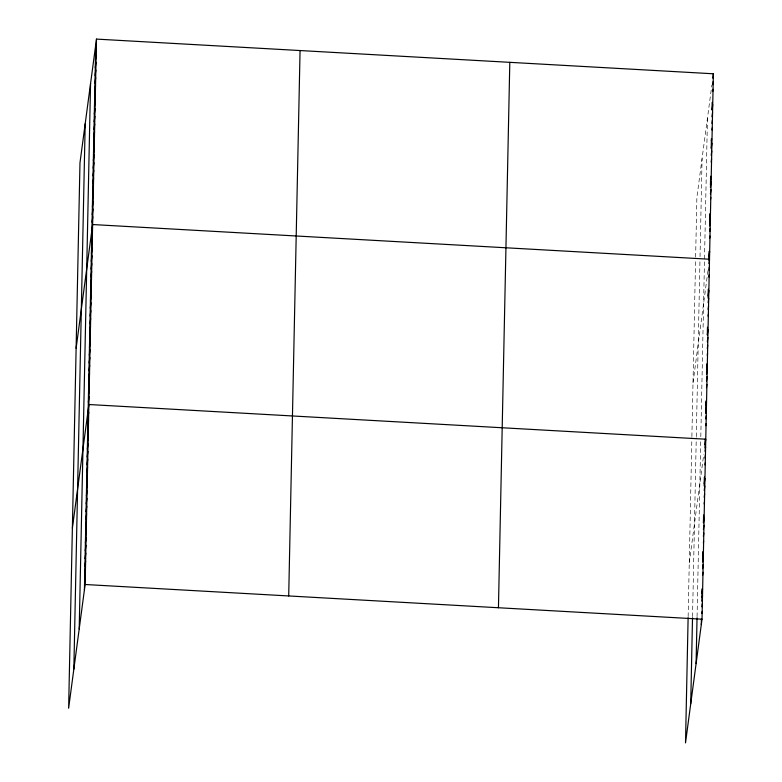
<?xml version="1.0" encoding="UTF-8"?>
<svg xmlns="http://www.w3.org/2000/svg" width="782" height="782" viewBox="0 0 782 782"><rect width="100%" height="100%" fill="white"/><g stroke="black" fill="none" stroke-linecap="round" stroke-linejoin="round"><path stroke-width="0.59" stroke-dasharray="3.91 2.93" d="M688.14 616.578L691.865 437.705M691.884 436.591L695.579 259.311M695.628 257.102L696.87 197.494L711.874 85.033M692.539 616.656L696.263 437.793M696.283 436.679L699.988 258.891M700.027 256.692L702.08 158.453M697.065 616.675L700.721 441.165M700.809 436.688L707.446 118.219M693.008 382.936L708.013 270.474M689.255 562.913L703.741 454.362"/><path stroke-width="1.17" d="M73.84 669.177L85.189 123.771M79.207 628.953L90.556 83.547M84.417 589.902L95.766 44.496M96.489 39.1L79.979 162.812L68.63 708.218L85.13 584.506L96.489 39.1L713.37 73.782L702.021 619.188L685.511 742.9L688.121 617.692M288.705 595.952L300.063 50.547M498.447 607.741L509.805 62.335M690.721 703.859L692.51 617.78M696.088 663.625L697.045 617.8M701.298 624.583L701.415 618.992M701.855 597.751L702.041 588.817M702.627 560.86L702.813 551.916M703.575 515.025L703.419 522.855L704.132 517.459M704.181 485.964L704.367 477.02M704.973 447.959L705.159 439.015M705.745 411.068L705.951 401M706.537 373.053L706.723 364.109M707.485 327.218L707.329 335.048L708.042 329.642M708.091 298.157L708.277 289.213M708.883 260.201L709.069 251.374M709.665 222.675L709.851 213.838M710.447 185.148L710.633 176.312M711.229 147.612L711.415 138.785M712.167 102.364L712.011 110.086L712.734 104.69M95.609 52.228L96.333 46.822M95.443 59.95L96.166 54.554M95.287 67.682L96.01 62.277M95.121 75.404L95.844 70.009M94.964 83.136L95.687 77.731M94.808 90.859L95.521 85.463M94.642 98.581L95.365 93.185M94.485 106.313L95.199 100.917M94.319 114.035L95.042 108.639M94.163 121.767L94.876 116.362M93.996 129.489L94.72 124.094M93.84 137.221L94.554 131.816M93.674 144.944L94.397 139.548M93.517 152.676L94.241 147.27M93.351 160.398L94.075 155.002M93.195 168.12L93.918 162.724M93.038 175.852L93.752 170.456M92.872 183.575L93.596 178.179M92.716 191.307L93.429 185.901M92.55 199.029L93.273 193.633M92.393 206.761L93.107 201.355M92.227 214.483L92.95 209.087M92.071 222.205L92.784 216.81M76.118 348.254L92.628 224.542L709.509 259.223L708.932 263.534M91.748 237.757L92.462 232.362M91.582 245.587L92.305 240.191M91.416 253.417L92.139 248.011M91.259 261.237L91.973 255.841M91.093 269.067L91.817 263.661M90.927 276.887L91.65 271.491M90.771 284.716L91.484 279.321M90.604 292.536L91.328 287.141M90.438 300.366L91.162 294.97M90.282 308.186L90.995 302.79M90.116 316.016L90.839 310.62M89.95 323.846L90.673 318.44M89.793 331.666L90.507 326.27M89.627 339.496L90.35 334.09M89.461 347.316L90.184 341.92M89.304 355.145L90.018 349.74M89.138 362.965L89.862 357.57M88.972 370.795L89.695 365.399M88.816 378.615L89.529 373.219M88.649 386.445L89.373 381.049M88.483 394.275L89.207 388.869M88.327 402.095L89.04 396.699M72.374 528.231L88.884 404.519L705.765 439.201L705.041 444.606M87.995 417.744L88.718 412.349M87.838 425.574L88.552 420.169M87.672 433.394L88.395 427.998M87.506 441.224L88.229 435.828M87.349 449.044L88.063 443.648M87.183 456.874L87.907 451.478M87.017 464.694L87.74 459.298M86.861 472.524L87.574 467.128M86.694 480.353L87.418 474.948M86.528 488.173L87.252 482.777M86.372 496.003L87.085 490.597M86.206 503.823L86.929 498.427M86.04 511.653L86.763 506.247M85.883 519.473L86.597 514.077M85.717 527.303L86.44 521.907M85.551 535.123L86.274 529.727M85.394 542.952L86.108 537.557M85.228 550.782L85.952 545.377M85.062 558.602L85.785 553.206M84.906 566.432L85.619 561.026M84.739 574.252L85.463 568.856M84.573 582.082L85.297 576.676M712.793 78.102L713.37 73.782M712.783 84.749L713.213 81.504M712.764 91.396L713.057 89.236M711.991 116.733L712.568 112.413M711.972 123.38L712.412 120.145M711.962 130.027L712.246 127.867M711.366 140.995L711.659 138.834M711.209 148.717L711.923 143.321M711.19 155.364L711.767 151.043M711.17 162.011L711.6 158.775M710.564 179.625L710.994 176.39M710.398 187.348L711.121 181.952M710.388 193.995L710.965 189.684M710.515 199.566L710.799 197.406M709.763 218.256L710.33 213.936M709.597 225.988L710.32 220.583M709.724 231.55L710.154 228.315M709.704 238.197L709.997 236.037M708.951 256.887L709.675 251.491M708.922 270.279L709.352 267.043M708.903 277.033L709.186 274.873M708.14 295.919L708.863 290.523M708.121 302.663L708.697 298.343M708.101 309.408L708.531 306.173M708.081 316.153L708.375 313.993M707.309 341.793L707.886 337.472M707.29 348.537L707.72 345.302M707.27 355.282L707.554 353.122M706.674 366.347L706.967 364.187M706.508 374.177L707.231 368.772M706.488 380.922L707.065 376.601M706.478 387.667L706.908 384.421M705.863 405.477L706.439 401.156M705.696 413.297L706.42 407.901M705.823 418.966L706.254 415.731M705.804 425.711L706.087 423.551M705.022 451.351L705.599 447.03M705.012 458.096L705.442 454.85M704.993 464.84L705.276 462.68M704.23 483.726L704.953 478.33M704.211 490.47L704.787 486.16M704.191 497.215L704.621 493.98M704.171 503.97L704.465 501.809M703.399 529.6L703.976 525.279M703.38 536.344L703.81 533.109M703.36 543.089L703.644 540.929M702.764 554.155L703.057 551.994M702.598 561.984L703.321 556.579M702.578 568.729L703.155 564.409M702.568 575.474L702.998 572.238M701.953 593.284L702.529 588.963M701.786 601.114L702.51 595.708M701.913 606.773L702.344 603.538M701.894 613.518L702.177 611.358M85.13 584.506L702.021 619.188"/></g></svg>
